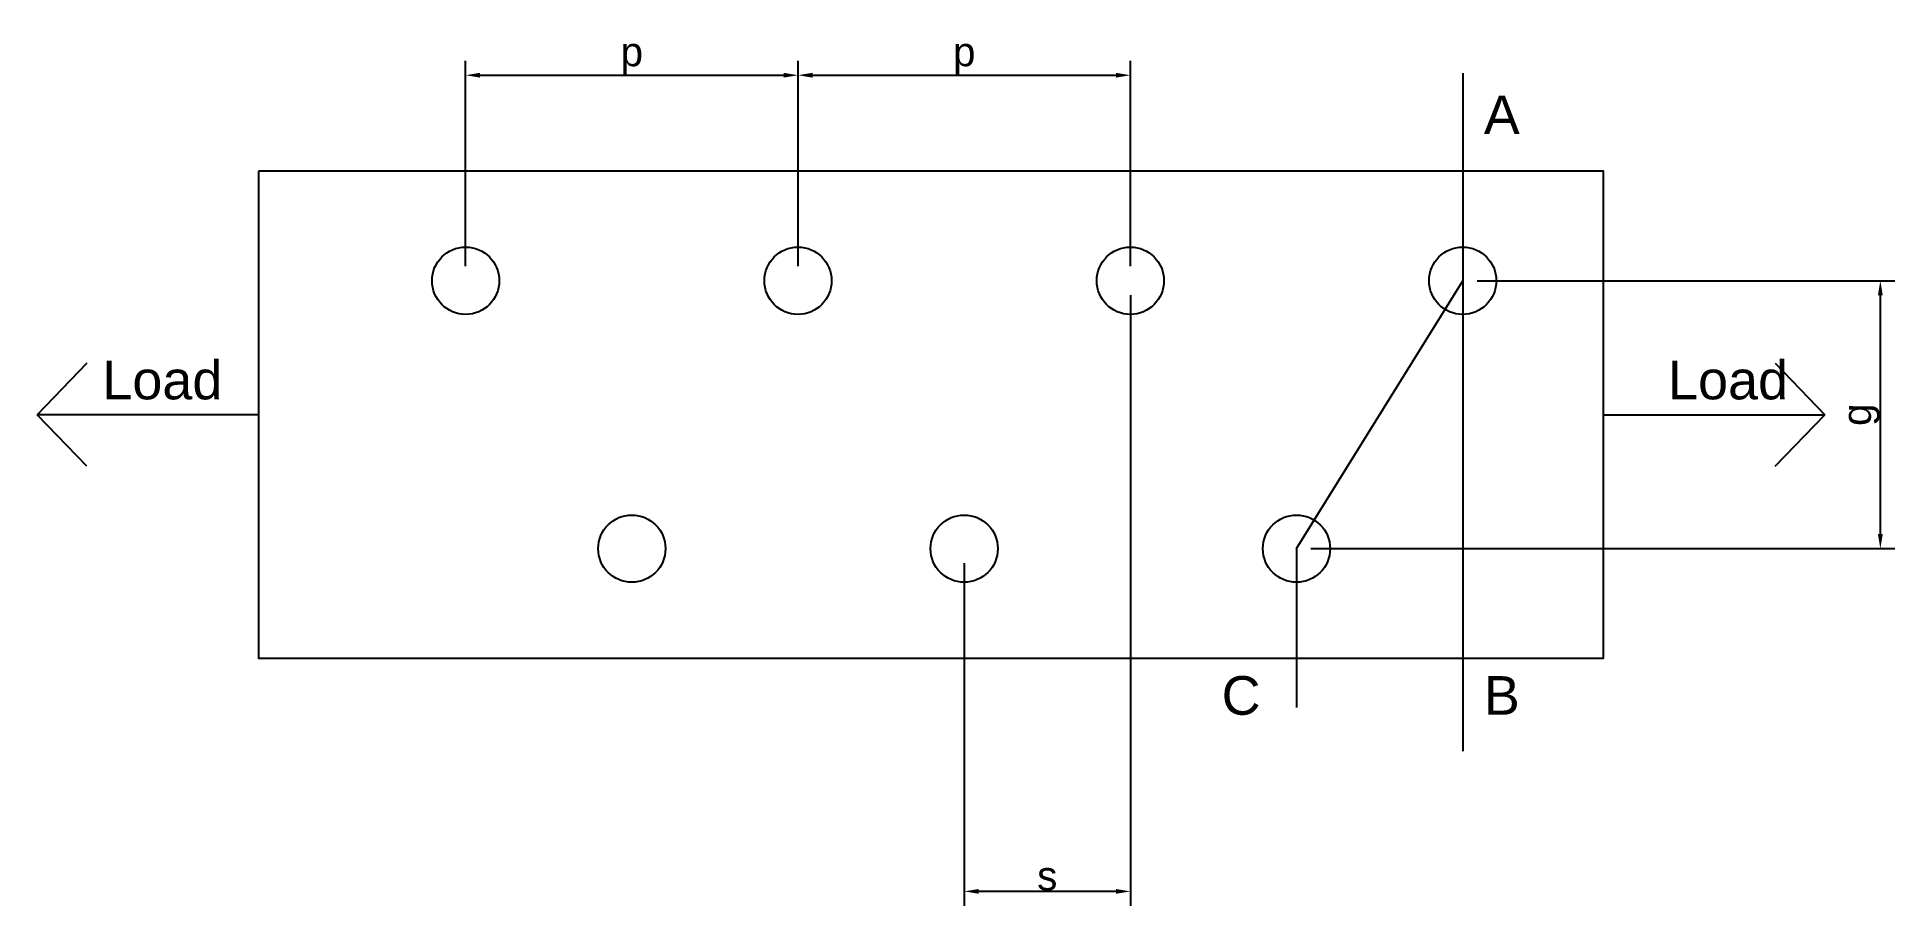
# Model space of a CAD drawing. Header units: millimetres. Extents: x 1795 to 3718, y 1104 to 2004.
import ezdxf

# ---------------------------------------------------------------- set-up
doc = ezdxf.new("R2010")
doc.units = ezdxf.units.MM
doc.styles.get("Standard").update_dxf_attribs({"font": 'arial.ttf'})
doc.dimstyles.new('ISO-25', dxfattribs={"dimtxt": 30, "dimasz": 15, "dimexe": 15, "dimexo": 15, "dimtad": 1, "dimtxsty": 'Standard', "dimcen": 15, "dimadec": 0, "dimazin": 0, "dimtfac": 1, "dimtmove": 0, "dimatfit": 3, "dimfxl": 1, "dimarcsym": 0})

# ---------------------------------------------------------------- blocks, each defined once
blk = doc.blocks.new('*D2')
at = {"color": 0, "lineweight": -2, "transparency": 16777216}
for p, q in [((2238.7, 1766.5), (2238.7, 1979.3)), ((2253.7, 1964.3), (2567.8, 1964.3)), ((2582.8, 1766.5), (2582.8, 1979.3))]:
    blk.add_line(p, q, dxfattribs=at)
at = {"color": 0, "transparency": 16777216}
for points in [[(2253.7, 1966.8), (2253.7, 1961.8), (2238.7, 1964.3)], [(2567.8, 1966.8), (2567.8, 1961.8), (2582.8, 1964.3)]]:
    blk.add_solid(points, dxfattribs=at)
at = {"layer": 'Defpoints', "color": 0, "transparency": 16777216}
for p in [(2582.8, 1964.3), (2238.7, 1751.5), (2582.8, 1751.5)]:
    blk.add_point(p, dxfattribs=at)
at = {"color": 0, "transparency": 16777216, "insert": (2410.7, 1984.1), "char_height": 30, "attachment_point": 5}
blk.add_mtext('p', dxfattribs=at)
blk = doc.blocks.new('*D3')
at = {"color": 0, "lineweight": -2, "transparency": 16777216}
for p, q in [((2582.8, 1766.5), (2582.8, 1979.3)), ((2597.8, 1964.3), (2911.8, 1964.3)), ((2926.8, 1766.5), (2926.8, 1979.3))]:
    blk.add_line(p, q, dxfattribs=at)
at = {"color": 0, "transparency": 16777216}
for points in [[(2597.8, 1966.8), (2597.8, 1961.8), (2582.8, 1964.3)], [(2911.8, 1966.8), (2911.8, 1961.8), (2926.8, 1964.3)]]:
    blk.add_solid(points, dxfattribs=at)
at = {"layer": 'Defpoints', "color": 0, "transparency": 16777216}
for p in [(2926.8, 1964.3), (2582.8, 1751.5), (2926.8, 1751.5)]:
    blk.add_point(p, dxfattribs=at)
at = {"color": 0, "transparency": 16777216, "insert": (2754.8, 1984.1), "char_height": 30, "attachment_point": 5}
blk.add_mtext('p', dxfattribs=at)
blk = doc.blocks.new('*D4')
at = {"color": 0, "lineweight": -2, "transparency": 16777216}
for p, q in [((2926.8, 1736.5), (2926.8, 1104.2)), ((2754.8, 1459.1), (2754.8, 1104.2)), ((2911.8, 1119.2), (2769.8, 1119.2))]:
    blk.add_line(p, q, dxfattribs=at)
at = {"color": 0, "transparency": 16777216}
for points in [[(2769.8, 1121.7), (2769.8, 1116.7), (2754.8, 1119.2)], [(2911.8, 1121.7), (2911.8, 1116.7), (2926.8, 1119.2)]]:
    blk.add_solid(points, dxfattribs=at)
at = {"layer": 'Defpoints', "color": 0, "transparency": 16777216}
for p in [(2926.8, 1751.5), (2754.8, 1474.1), (2754.8, 1119.2)]:
    blk.add_point(p, dxfattribs=at)
at = {"color": 0, "transparency": 16777216, "insert": (2840.8, 1135.1), "char_height": 30, "attachment_point": 5}
blk.add_mtext('s', dxfattribs=at)
blk = doc.blocks.new('*D5')
at = {"color": 0, "lineweight": -2, "transparency": 16777216}
for p, q in [((3285.8, 1751.5), (3718.2, 1751.5)), ((3703.2, 1736.5), (3703.2, 1489.1)), ((3113.8, 1474.1), (3718.2, 1474.1))]:
    blk.add_line(p, q, dxfattribs=at)
at = {"color": 0, "transparency": 16777216}
for points in [[(3700.7, 1736.5), (3705.7, 1736.5), (3703.2, 1751.5)], [(3700.7, 1489.1), (3705.7, 1489.1), (3703.2, 1474.1)]]:
    blk.add_solid(points, dxfattribs=at)
at = {"layer": 'Defpoints', "color": 0, "transparency": 16777216}
for p in [(3270.8, 1751.5), (3098.8, 1474.1), (3703.2, 1474.1)]:
    blk.add_point(p, dxfattribs=at)
at = {"color": 0, "transparency": 16777216, "insert": (3683.2, 1612.8), "char_height": 30, "attachment_point": 5, "rotation": 90}
blk.add_mtext('g', dxfattribs=at)

msp = doc.modelspace()

# ---------------------------------------------------------------- linework, layer by layer
for p, q in [((3270.847, 1966.365), (3270.847, 1264.269)), ((3098.825, 1474.106), (3270.847, 1751.511)), ((1846.452, 1666.002), (1795.117, 1612.809)), ((3594.428, 1666.002), (3645.763, 1612.809)), ((2024.61, 1612.809), (1795.117, 1612.809)), ((1846.452, 1559.616), (1795.117, 1612.809)), ((3416.27, 1612.809), (3645.763, 1612.809)), ((3594.428, 1559.616), (3645.763, 1612.809)), ((3098.825, 1474.106), (3098.825, 1309.656))]:
    msp.add_line(p, q)
msp.add_lwpolyline([(2024.61, 1865.147), (3416.27, 1865.147), (3416.27, 1360.471), (2024.61, 1360.471)], close=True)
for centre in [(2238.711, 1751.511), (2582.757, 1751.511), (2926.802, 1751.511), (3270.847, 1751.511), (2410.734, 1474.106), (2754.779, 1474.106), (3098.825, 1474.106)]:
    msp.add_circle(centre, 34.824)

# ---------------------------------------------------------------- texts
for s, p in [('A', (3292.723, 1903.302)), ('Load', (1862.583, 1628.692)), ('Load', (3483.409, 1628.692)), ('C', (3021.303, 1302.107)), ('B', (3292.723, 1302.107))]:
    msp.add_text(s, height=40).set_placement(p)

# ---------------------------------------------------------------- dimensions: what is measured, and where the dimension line sits
for base, p1, p2, text, picture, middle in [((2582.757, 1964.263), (2238.711, 1751.511), (2582.757, 1751.511), 'p', '*D2', (2410.734, 1984.052)), ((2754.779, 1119.226), (2926.802, 1751.511), (2754.779, 1474.106), 's', '*D4', (2840.791, 1135.096))]:
    dim = msp.add_linear_dim(base=base, p1=p1, p2=p2, text=text, dimstyle='ISO-25')
    dim.commit()
    dim.dimension.update_dxf_attribs({"geometry": picture, "text_midpoint": middle})
dim = msp.add_linear_dim(base=(2926.802, 1964.263), p1=(2582.757, 1751.511), p2=(2926.802, 1751.511), text='p', dimstyle='ISO-25', override={"dimtmove": 1})
dim.commit()
dim.dimension.update_dxf_attribs({"geometry": '*D3', "text_midpoint": (2754.779, 1984.052)})
dim = msp.add_linear_dim(base=(3703.224, 1474.106), p1=(3270.847, 1751.511), p2=(3098.825, 1474.106), angle=90, text='g', dimstyle='ISO-25')
dim.commit()
dim.dimension.update_dxf_attribs({"geometry": '*D5', "text_midpoint": (3683.189, 1612.809)})

doc.saveas('drawing.dxf')
